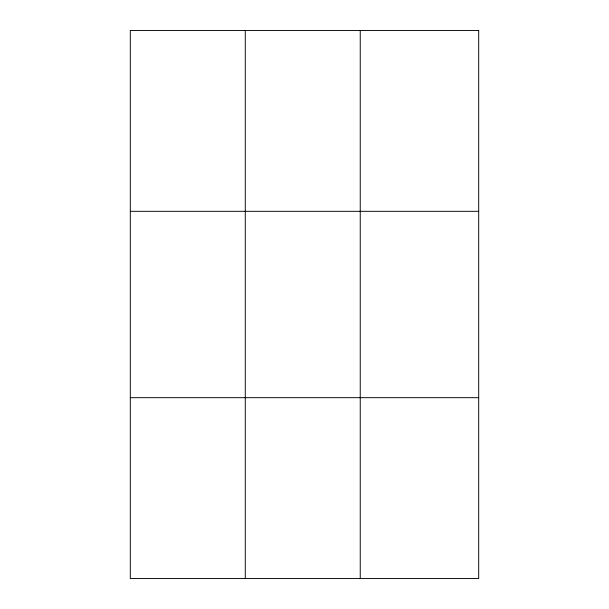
<?xml version="1.0" encoding="UTF-8"?>
<svg xmlns="http://www.w3.org/2000/svg" width="609" height="609" viewBox="0 0 609 609"><rect width="100%" height="100%" fill="white"/><g stroke="black" fill="none" stroke-linecap="round" stroke-linejoin="round"><path stroke-width="0.91" d="M245.275 578.55L245.275 30.45M360.246 578.55L360.246 30.45M130.303 211.323L478.697 211.323M130.303 397.677L478.697 397.677M478.697 30.45L478.697 578.55L130.303 578.55L130.303 30.45L478.697 30.45"/></g></svg>
